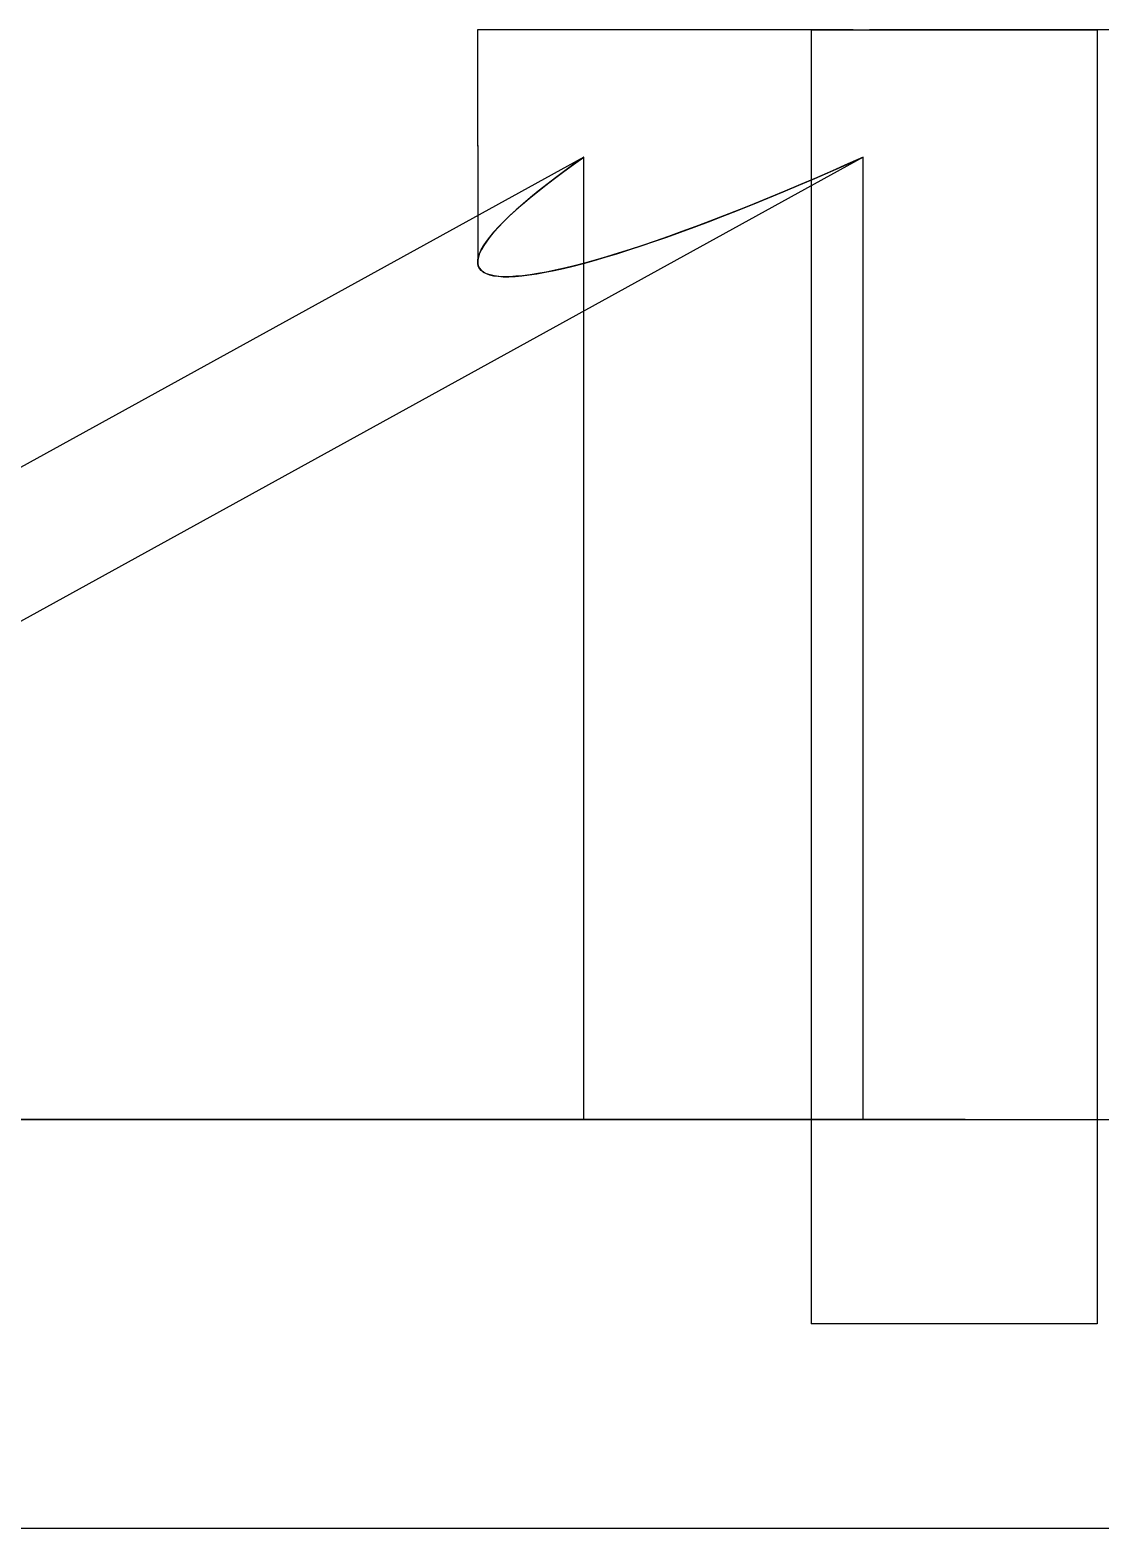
# Model space of a CAD drawing. Header units: millimetres. Extents: x -55 to 176, y -160 to 36.
# Drawn here: x 30.42 to 46.14, y -130 to -108 of the extents above; entities that cross this region are included whole.
import ezdxf

# ---------------------------------------------------------------- set-up
doc = ezdxf.new("R2010")
doc.units = ezdxf.units.MM
doc.layers.add('XZ', color=7, linetype='Continuous')

msp = doc.modelspace()

# ---------------------------------------------------------------- linework, layer by layer
at = {"layer": 'XZ'}
for p, q in [((37.006, -108), (37, -108)), ((37, -108), (37.001, -111.384)), ((37, -108), (37.001, -111.423)), ((37.022, -108), (37.006, -108)), ((37.05, -108), (37.022, -108)), ((37.088, -108), (37.05, -108)), ((37.138, -108), (37.088, -108)), ((37.198, -108), (37.138, -108)), ((37.269, -108), (37.198, -108)), ((37.351, -108), (37.269, -108)), ((37.444, -108), (37.351, -108)), ((37.546, -108), (37.444, -108)), ((37.659, -108), (37.546, -108)), ((37.782, -108), (37.659, -108)), ((37.915, -108), (37.782, -108)), ((38.057, -108), (37.915, -108)), ((38.209, -108), (38.057, -108)), ((38.37, -108), (38.209, -108)), ((38.54, -108), (38.37, -108)), ((38.718, -108), (38.54, -108)), ((38.905, -108), (38.718, -108)), ((39.1, -108), (38.905, -108)), ((39.302, -108), (39.1, -108)), ((39.512, -108), (39.302, -108)), ((39.729, -108), (39.512, -108)), ((39.953, -108), (39.729, -108)), ((40.184, -108), (39.953, -108)), ((40.42, -108), (40.184, -108)), ((40.662, -108), (40.42, -108)), ((40.909, -108), (40.662, -108)), ((41.161, -108), (40.909, -108)), ((41.418, -108), (41.161, -108)), ((41.679, -108), (41.418, -108)), ((41.943, -108), (41.679, -108)), ((41.901, -108), (41.9, -108)), ((41.9, -108), (41.903, -108)), ((41.9, -108), (41.9, -127)), ((41.905, -108), (41.901, -108)), ((41.903, -108), (41.909, -108)), ((41.912, -108), (41.905, -108)), ((41.909, -108), (41.918, -108)), ((41.923, -108), (41.912, -108)), ((41.918, -108), (41.93, -108)), ((41.937, -108), (41.923, -108)), ((41.93, -108), (41.946, -108)), ((41.954, -108), (41.937, -108)), ((42.211, -108), (41.943, -108)), ((41.946, -108), (41.965, -108)), ((41.975, -108), (41.954, -108)), ((41.965, -108), (41.987, -108)), ((41.998, -108), (41.975, -108)), ((41.987, -108), (42.013, -108)), ((42.025, -108), (41.998, -108)), ((42.013, -108), (42.041, -108)), ((42.055, -108), (42.025, -108)), ((42.041, -108), (42.073, -108)), ((42.088, -108), (42.055, -108)), ((42.073, -108), (42.107, -108)), ((42.124, -108), (42.088, -108)), ((42.107, -108), (42.145, -108)), ((42.163, -108), (42.124, -108)), ((42.145, -108), (42.186, -108)), ((42.205, -108), (42.163, -108)), ((42.186, -108), (42.229, -108)), ((42.25, -108), (42.205, -108)), ((42.481, -108), (42.211, -108)), ((42.229, -108), (42.275, -108)), ((42.298, -108), (42.25, -108)), ((42.275, -108), (42.324, -108)), ((42.348, -108), (42.298, -108)), ((42.324, -108), (42.376, -108)), ((42.401, -108), (42.348, -108)), ((42.376, -108), (42.43, -108)), ((42.456, -108), (42.401, -108)), ((42.43, -108), (42.487, -108)), ((42.514, -108), (42.456, -108)), ((42.481, -108), (42.754, -108)), ((42.487, -108), (42.546, -108)), ((42.514, -108), (42.574, -108)), ((42.546, -108), (42.608, -108)), ((42.574, -108), (42.636, -108)), ((42.608, -108), (42.671, -108)), ((42.636, -108), (42.701, -108)), ((42.671, -108), (42.737, -108)), ((42.701, -108), (42.768, -108)), ((42.737, -108), (42.805, -108)), ((43.029, -108), (42.754, -108)), ((42.768, -108), (42.836, -108)), ((42.805, -108), (42.874, -108)), ((42.836, -108), (42.907, -108)), ((42.874, -108), (42.945, -108)), ((42.907, -108), (42.979, -108)), ((42.945, -108), (43.018, -108)), ((42.979, -108), (43.053, -108)), ((43.018, -108), (43.093, -108)), ((43.305, -108), (43.029, -108)), ((43.053, -108), (43.128, -108)), ((43.093, -108), (43.169, -108)), ((43.128, -108), (43.204, -108)), ((43.169, -108), (43.246, -108)), ((43.204, -108), (43.282, -108)), ((43.246, -108), (43.325, -108)), ((43.282, -108), (43.362, -108)), ((43.583, -108), (43.305, -108)), ((43.325, -108), (43.405, -108)), ((43.362, -108), (43.442, -108)), ((43.405, -108), (43.485, -108)), ((43.442, -108), (43.524, -108)), ((43.485, -108), (43.566, -108)), ((43.524, -108), (43.606, -108)), ((43.566, -108), (43.648, -108)), ((43.861, -108), (43.583, -108)), ((43.606, -108), (43.689, -108)), ((43.648, -108), (43.731, -108)), ((43.689, -108), (43.772, -108)), ((43.731, -108), (43.814, -108)), ((43.772, -108), (43.856, -108)), ((43.814, -108), (43.897, -108)), ((43.856, -108), (43.939, -108)), ((44.139, -108), (43.861, -108)), ((43.897, -108), (43.981, -108)), ((43.939, -108), (44.023, -108)), ((43.981, -108), (44.064, -108)), ((44.023, -108), (44.107, -108)), ((44.064, -108), (44.148, -108)), ((44.107, -108), (44.191, -108)), ((44.417, -108), (44.139, -108)), ((44.148, -108), (44.231, -108)), ((44.191, -108), (44.275, -108)), ((44.231, -108), (44.314, -108)), ((44.275, -108), (44.358, -108)), ((44.314, -108), (44.396, -108)), ((44.358, -108), (44.44, -108)), ((44.396, -108), (44.478, -108)), ((44.695, -108), (44.417, -108)), ((44.44, -108), (44.522, -108)), ((44.478, -108), (44.559, -108)), ((44.522, -108), (44.603, -108)), ((44.559, -108), (44.639, -108)), ((44.603, -108), (44.683, -108)), ((44.639, -108), (44.718, -108)), ((44.683, -108), (44.761, -108)), ((44.971, -108), (44.695, -108)), ((44.718, -108), (44.795, -108)), ((44.761, -108), (44.839, -108)), ((44.795, -108), (44.871, -108)), ((44.839, -108), (44.915, -108)), ((44.871, -108), (44.945, -108)), ((44.915, -108), (44.99, -108)), ((44.945, -108), (45.019, -108)), ((45.246, -108), (44.971, -108)), ((44.99, -108), (45.063, -108)), ((45.019, -108), (45.09, -108)), ((45.063, -108), (45.135, -108)), ((45.09, -108), (45.16, -108)), ((45.135, -108), (45.205, -108)), ((45.16, -108), (45.228, -108)), ((45.205, -108), (45.273, -108)), ((45.228, -108), (45.294, -108)), ((45.519, -108), (45.246, -108)), ((45.273, -108), (45.338, -108)), ((45.294, -108), (45.359, -108)), ((45.338, -108), (45.402, -108)), ((45.359, -108), (45.421, -108)), ((45.402, -108), (45.463, -108)), ((45.421, -108), (45.48, -108)), ((45.463, -108), (45.522, -108)), ((45.538, -108), (45.48, -108)), ((45.789, -108), (45.519, -108)), ((45.522, -108), (45.579, -108)), ((45.593, -108), (45.538, -108)), ((45.579, -108), (45.633, -108)), ((45.646, -108), (45.593, -108)), ((45.633, -108), (45.685, -108)), ((45.696, -108), (45.646, -108)), ((45.685, -108), (45.733, -108)), ((45.743, -108), (45.696, -108)), ((45.733, -108), (45.779, -108)), ((45.788, -108), (45.743, -108)), ((45.779, -108), (45.823, -108)), ((45.83, -108), (45.788, -108)), ((46.057, -108), (45.789, -108)), ((45.823, -108), (45.863, -108)), ((45.869, -108), (45.83, -108)), ((45.863, -108), (45.9, -108)), ((45.906, -108), (45.869, -108)), ((45.9, -108), (45.934, -108)), ((45.939, -108), (45.906, -108)), ((45.934, -108), (45.965, -108)), ((45.969, -108), (45.939, -108)), ((45.965, -108), (45.993, -108)), ((45.996, -108), (45.969, -108)), ((45.993, -108), (46.018, -108)), ((46.021, -108), (45.996, -108)), ((46.018, -108), (46.04, -108)), ((46.042, -108), (46.021, -108)), ((46.04, -108), (46.058, -108)), ((46.059, -108), (46.042, -108)), ((46.321, -108), (46.057, -108)), ((46.058, -108), (46.073, -108)), ((46.074, -108), (46.059, -108)), ((46.073, -108), (46.085, -108)), ((46.085, -108), (46.074, -108)), ((46.085, -108), (46.093, -108)), ((46.093, -108), (46.085, -108)), ((46.093, -108), (46.098, -108)), ((46.098, -108), (46.093, -108)), ((46.098, -108), (46.1, -108)), ((46.1, -108), (46.098, -108)), ((46.1, -108), (46.1, -127)), ((38.561, -109.866), (23.794, -118)), ((38.561, -109.866), (25.684, -116.959)), ((42.662, -109.866), (29.317, -117.217)), ((42.662, -109.866), (29.64, -117.039)), ((38.266, -110.079), (38.41, -109.974)), ((38.418, -109.968), (38.282, -110.068)), ((38.41, -109.974), (38.561, -109.866)), ((38.561, -109.866), (38.418, -109.968)), ((38.561, -124), (38.561, -109.866)), ((42.185, -110.079), (42.423, -109.974)), ((42.436, -109.968), (42.211, -110.068)), ((42.423, -109.974), (42.662, -109.866)), ((42.662, -109.866), (42.436, -109.968)), ((42.662, -124), (42.662, -109.866)), ((38, -110.281), (38.13, -110.181)), ((38.144, -110.17), (38.014, -110.27)), ((38.13, -110.181), (38.266, -110.079)), ((38.282, -110.068), (38.144, -110.17)), ((41.717, -110.281), (41.95, -110.181)), ((41.975, -110.17), (41.742, -110.27)), ((41.95, -110.181), (42.185, -110.079)), ((42.211, -110.068), (41.975, -110.17)), ((37.763, -110.472), (37.877, -110.378)), ((37.89, -110.368), (37.775, -110.462)), ((37.877, -110.378), (38, -110.281)), ((38.014, -110.27), (37.89, -110.368)), ((41.26, -110.472), (41.487, -110.378)), ((41.512, -110.368), (41.285, -110.462)), ((41.487, -110.378), (41.717, -110.281)), ((41.742, -110.27), (41.512, -110.368)), ((37.464, -110.736), (37.556, -110.651)), ((37.566, -110.642), (37.474, -110.727)), ((37.556, -110.651), (37.655, -110.563)), ((37.667, -110.554), (37.566, -110.642)), ((37.655, -110.563), (37.763, -110.472)), ((37.775, -110.462), (37.667, -110.554)), ((40.601, -110.736), (40.817, -110.651)), ((40.841, -110.642), (40.624, -110.727)), ((40.817, -110.651), (41.037, -110.563)), ((41.061, -110.554), (40.841, -110.642)), ((41.037, -110.563), (41.26, -110.472)), ((41.285, -110.462), (41.061, -110.554)), ((37.305, -110.895), (37.381, -110.817)), ((37.389, -110.809), (37.313, -110.887)), ((37.381, -110.817), (37.464, -110.736)), ((37.474, -110.727), (37.389, -110.809)), ((40.181, -110.895), (40.389, -110.817)), ((40.412, -110.809), (40.204, -110.887)), ((40.389, -110.817), (40.601, -110.736)), ((40.624, -110.727), (40.412, -110.809)), ((37.128, -111.108), (37.179, -111.041)), ((37.185, -111.033), (37.133, -111.1)), ((37.179, -111.041), (37.238, -110.97)), ((37.245, -110.962), (37.185, -111.033)), ((37.238, -110.97), (37.305, -110.895)), ((37.313, -110.887), (37.245, -110.962)), ((39.588, -111.108), (39.781, -111.041)), ((39.802, -111.033), (39.609, -111.1)), ((39.781, -111.041), (39.979, -110.97)), ((40, -110.962), (39.802, -111.033)), ((39.979, -110.97), (40.181, -110.895)), ((40.204, -110.887), (40, -110.962)), ((37.009, -111.337), (37.026, -111.286)), ((37.028, -111.28), (37.011, -111.332)), ((37.026, -111.286), (37.052, -111.23)), ((37.055, -111.224), (37.028, -111.28)), ((37.052, -111.23), (37.085, -111.171)), ((37.09, -111.164), (37.055, -111.224)), ((37.085, -111.171), (37.128, -111.108)), ((37.133, -111.1), (37.09, -111.164)), ((38.873, -111.337), (39.043, -111.286)), ((39.062, -111.28), (38.892, -111.332)), ((39.043, -111.286), (39.219, -111.23)), ((39.239, -111.224), (39.062, -111.28)), ((39.219, -111.23), (39.401, -111.171)), ((39.421, -111.164), (39.239, -111.224)), ((39.401, -111.171), (39.588, -111.108)), ((39.609, -111.1), (39.421, -111.164)), ((37.011, -111.332), (37.001, -111.379)), ((37.001, -111.384), (37.009, -111.337)), ((37.001, -111.379), (37.001, -111.423)), ((37.001, -111.428), (37.001, -111.384)), ((37.001, -111.423), (37.009, -111.462)), ((37.01, -111.467), (37.001, -111.428)), ((37.009, -111.462), (37.025, -111.498)), ((37.027, -111.501), (37.01, -111.467)), ((37.025, -111.498), (37.05, -111.529)), ((37.053, -111.532), (37.027, -111.501)), ((37.05, -111.529), (37.083, -111.555)), ((37.088, -111.558), (37.053, -111.532)), ((37.993, -111.558), (38.123, -111.532)), ((38.137, -111.529), (38.007, -111.555)), ((38.123, -111.532), (38.259, -111.501)), ((38.274, -111.498), (38.137, -111.529)), ((38.259, -111.501), (38.403, -111.467)), ((38.419, -111.462), (38.274, -111.498)), ((38.403, -111.467), (38.553, -111.428)), ((38.57, -111.423), (38.419, -111.462)), ((38.553, -111.428), (38.71, -111.384)), ((38.727, -111.379), (38.57, -111.423)), ((38.71, -111.384), (38.873, -111.337)), ((38.892, -111.332), (38.727, -111.379)), ((37.083, -111.555), (37.125, -111.578)), ((37.13, -111.58), (37.088, -111.558)), ((37.125, -111.578), (37.176, -111.595)), ((37.182, -111.597), (37.13, -111.58)), ((37.176, -111.595), (37.234, -111.609)), ((37.241, -111.61), (37.182, -111.597)), ((37.234, -111.609), (37.301, -111.618)), ((37.309, -111.619), (37.241, -111.61)), ((37.301, -111.618), (37.376, -111.623)), ((37.385, -111.623), (37.309, -111.619)), ((37.376, -111.623), (37.46, -111.623)), ((37.469, -111.623), (37.385, -111.623)), ((37.46, -111.623), (37.551, -111.619)), ((37.561, -111.618), (37.469, -111.623)), ((37.551, -111.619), (37.65, -111.61)), ((37.661, -111.609), (37.561, -111.618)), ((37.65, -111.61), (37.757, -111.597)), ((37.769, -111.595), (37.661, -111.609)), ((37.757, -111.597), (37.871, -111.58)), ((37.884, -111.578), (37.769, -111.595)), ((37.871, -111.58), (37.993, -111.558)), ((38.007, -111.555), (37.884, -111.578)), ((23.794, -124), (38.561, -124)), ((25.684, -124), (38.561, -124)), ((26.833, -124), (52, -124)), ((29.317, -124), (42.662, -124)), ((42.662, -124), (29.64, -124)), ((38.74, -124), (38.561, -124)), ((38.928, -124), (38.74, -124)), ((38.928, -124), (39.123, -124)), ((39.123, -124), (39.326, -124)), ((39.326, -124), (39.537, -124)), ((39.537, -124), (39.754, -124)), ((39.754, -124), (39.978, -124)), ((39.978, -124), (40.209, -124)), ((40.209, -124), (40.445, -124)), ((40.445, -124), (40.687, -124)), ((40.687, -124), (40.934, -124)), ((41.187, -124), (40.934, -124)), ((41.443, -124), (41.187, -124)), ((41.704, -124), (41.443, -124)), ((41.968, -124), (41.704, -124)), ((42.235, -124), (41.968, -124)), ((42.505, -124), (42.235, -124)), ((42.778, -124), (42.505, -124)), ((42.662, -124), (42.932, -124)), ((43.052, -124), (42.778, -124)), ((42.932, -124), (43.204, -124)), ((43.328, -124), (43.052, -124)), ((43.204, -124), (43.477, -124)), ((43.605, -124), (43.328, -124)), ((43.477, -124), (43.751, -124)), ((43.883, -124), (43.605, -124)), ((43.751, -124), (44.025, -124)), ((44.161, -124), (43.883, -124)), ((44.025, -124), (44.299, -124)), ((44.161, -124), (44.438, -124)), ((44.299, -124), (44.573, -124)), ((44.438, -124), (44.715, -124)), ((44.573, -124), (44.846, -124)), ((44.715, -124), (44.991, -124)), ((44.846, -124), (45.117, -124)), ((44.991, -124), (45.265, -124)), ((45.117, -124), (45.387, -124)), ((45.265, -124), (45.537, -124)), ((45.387, -124), (45.655, -124)), ((45.537, -124), (45.807, -124)), ((45.655, -124), (45.92, -124)), ((45.807, -124), (46.074, -124)), ((45.92, -124), (46.182, -124)), ((46.074, -124), (46.337, -124)), ((41.902, -127), (41.9, -127)), ((41.907, -127), (41.902, -127)), ((41.915, -127), (41.907, -127)), ((41.927, -127), (41.915, -127)), ((41.941, -127), (41.927, -127)), ((41.959, -127), (41.941, -127)), ((41.981, -127), (41.959, -127)), ((42.005, -127), (41.981, -127)), ((42.033, -127), (42.005, -127)), ((42.064, -127), (42.033, -127)), ((42.098, -127), (42.064, -127)), ((42.135, -127), (42.098, -127)), ((42.174, -127), (42.135, -127)), ((42.217, -127), (42.174, -127)), ((42.263, -127), (42.217, -127)), ((42.311, -127), (42.263, -127)), ((42.362, -127), (42.311, -127)), ((42.415, -127), (42.362, -127)), ((42.471, -127), (42.415, -127)), ((42.53, -127), (42.471, -127)), ((42.591, -127), (42.53, -127)), ((42.654, -127), (42.591, -127)), ((42.719, -127), (42.654, -127)), ((42.786, -127), (42.719, -127)), ((42.855, -127), (42.786, -127)), ((42.926, -127), (42.855, -127)), ((42.999, -127), (42.926, -127)), ((43.073, -127), (42.999, -127)), ((43.148, -127), (43.073, -127)), ((43.225, -127), (43.148, -127)), ((43.304, -127), (43.225, -127)), ((43.383, -127), (43.304, -127)), ((43.463, -127), (43.383, -127)), ((43.544, -127), (43.463, -127)), ((43.626, -127), (43.544, -127)), ((43.709, -127), (43.626, -127)), ((43.792, -127), (43.709, -127)), ((43.875, -127), (43.792, -127)), ((43.958, -127), (43.875, -127)), ((44.042, -127), (43.958, -127)), ((44.125, -127), (44.042, -127)), ((44.208, -127), (44.125, -127)), ((44.291, -127), (44.208, -127)), ((44.374, -127), (44.291, -127)), ((44.456, -127), (44.374, -127)), ((44.537, -127), (44.456, -127)), ((44.617, -127), (44.537, -127)), ((44.696, -127), (44.617, -127)), ((44.775, -127), (44.696, -127)), ((44.852, -127), (44.775, -127)), ((44.927, -127), (44.852, -127)), ((45.001, -127), (44.927, -127)), ((45.074, -127), (45.001, -127)), ((45.145, -127), (45.074, -127)), ((45.214, -127), (45.145, -127)), ((45.281, -127), (45.214, -127)), ((45.346, -127), (45.281, -127)), ((45.409, -127), (45.346, -127)), ((45.47, -127), (45.409, -127)), ((45.529, -127), (45.47, -127)), ((45.585, -127), (45.529, -127)), ((45.638, -127), (45.585, -127)), ((45.689, -127), (45.638, -127)), ((45.737, -127), (45.689, -127)), ((45.783, -127), (45.737, -127)), ((45.826, -127), (45.783, -127)), ((45.865, -127), (45.826, -127)), ((45.902, -127), (45.865, -127)), ((45.936, -127), (45.902, -127)), ((45.967, -127), (45.936, -127)), ((45.995, -127), (45.967, -127)), ((46.019, -127), (45.995, -127)), ((46.041, -127), (46.019, -127)), ((46.059, -127), (46.041, -127)), ((46.073, -127), (46.059, -127)), ((46.085, -127), (46.073, -127)), ((46.093, -127), (46.085, -127)), ((46.098, -127), (46.093, -127)), ((46.1, -127), (46.098, -127)), ((26.833, -130), (52, -130))]:
    msp.add_line(p, q, dxfattribs=at)

doc.saveas('drawing.dxf')
